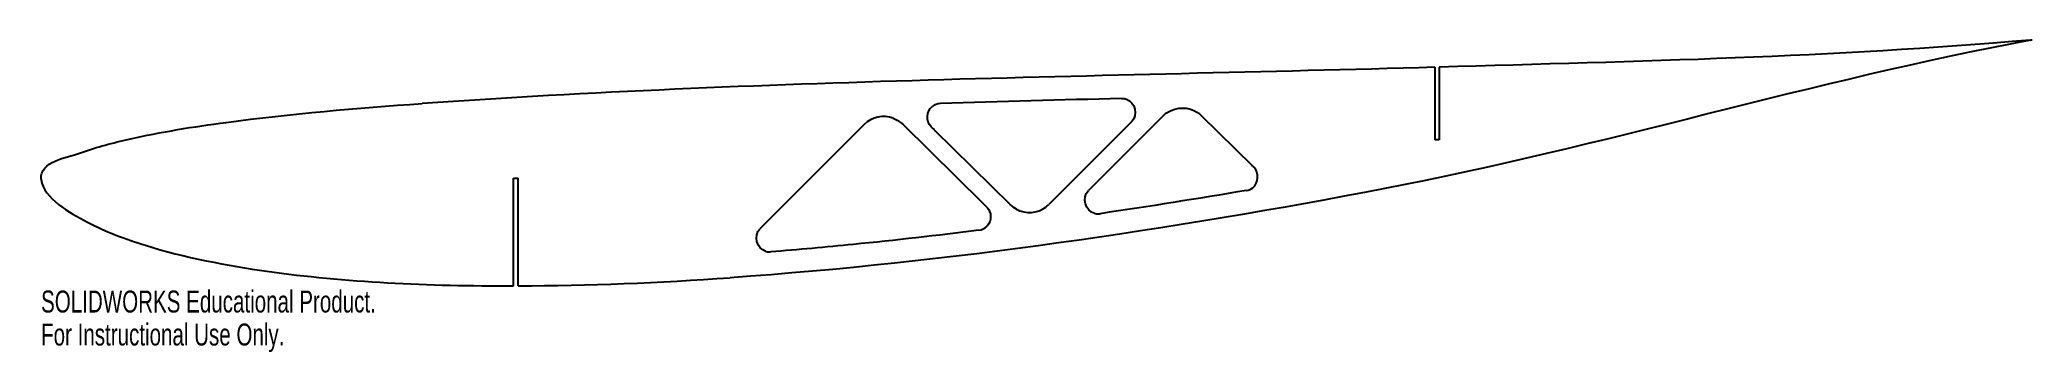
# Model space of a CAD drawing. Header units: millimetres. Extents: x 1 to 439, y -46 to 23.
import ezdxf

# ---------------------------------------------------------------- set-up
doc = ezdxf.new("R2010")
doc.units = ezdxf.units.MM
doc.styles.add('SLDTEXTSTYLE0', font='TXT', dxfattribs={"width": 0.7})

msp = doc.modelspace()

# ---------------------------------------------------------------- linework, layer by layer
at = {"color": 7, "linetype": 'Continuous', "lineweight": 25}
for p, q in [((438.71, 22.82), (439.1, 22.89)), ((307.61, 16.87), (307.61, 0.93)), ((308.61, 16.9), (308.61, 0.93)), ((240.9, 4.91), (222.64, -13.32)), ((247.82, 6.17), (231.37, -10.25)), ((256.27, 6.21), (267.39, -4.72)), ((181.95, 4.21), (159.07, -18.62)), ((190.5, 4.33), (208.13, -12.99)), ((197.41, 3.14), (214.18, -13.34)), ((308.61, 0.93), (307.61, 0.93)), ((104.86, -31.2), (104.86, -7.49)), ((104.86, -7.49), (105.86, -7.49)), ((105.86, -31.19), (105.86, -7.49))]:
    msp.add_line(p, q, dxfattribs=at)
for points, knots in [([(438.71, 22.81), (390.98, 13.93), (344.32, -0.68), (248.95, -18.93), (200.87, -26.03), (152.5, -29.41)], [0, 0, 0, 0, 0.5, 0.5, 1, 1, 1, 1]), ([(0.86, -7.71), (0.59, -3.78), (6.37, -3.05), (13.2, -0.64), (16.71, 0.26), (27.31, 2.68), (34.43, 3.79), (55.93, 6.68), (70.32, 7.88), (84.72, 8.89)], [0, 0, 0, 0, 0.125, 0.125, 0.25, 0.25, 0.5, 0.5, 1, 1, 1, 1]), ([(0.88, -7.83), (1.44, -12.01), (7.07, -15.05), (15.02, -19.27), (19.58, -20.95), (32.36, -24.94), (41.97, -26.76), (67.72, -30.39), (86.13, -31.23), (104.86, -31.2)], [0, 0, 0, 0, 0.125, 0.125, 0.25, 0.25, 0.5, 0.5, 1, 1, 1, 1])]:
    msp.add_open_spline(points, degree=3, knots=knots, dxfattribs=at)
for points in [[(438.73, 22.85), (395.48, 19.05), (352.02, 18.15), (308.61, 16.9)], [(438.73, 22.85), (438.85, 22.87), (438.97, 22.88), (439.1, 22.89)], [(307.61, 16.87), (233.37, 14.74), (158.79, 14.06), (84.72, 8.89)], [(198.81, 8.9), (198.15, 8.88), (197.51, 8.64), (197, 8.23)], [(238.69, 10.02), (225.42, 9.66), (212.07, 9.29), (198.81, 8.9)], [(238.69, 10.02), (239.06, 10.03), (239.42, 9.97), (239.77, 9.85)], [(239.77, 9.85), (241.67, 9.19), (242.33, 6.33), (240.9, 4.91)], [(188.42, 5.67), (186.28, 6.49), (183.68, 5.94), (182.05, 4.32)], [(188.42, 5.67), (189.2, 5.37), (189.91, 4.91), (190.5, 4.33)], [(196.77, 3.78), (195.57, 4.96), (195.69, 7.19), (197, 8.23)], [(248.84, 6.99), (248.47, 6.75), (248.13, 6.48), (247.82, 6.17)], [(248.84, 6.99), (250.78, 8.23), (253.45, 8.21), (255.37, 6.94)], [(255.37, 6.94), (255.69, 6.72), (256, 6.48), (256.27, 6.21)], [(182.05, 4.32), (182.02, 4.28), (181.98, 4.25), (181.95, 4.21)], [(197.41, 3.14), (197.19, 3.35), (196.98, 3.57), (196.77, 3.78)], [(0.86, -7.71), (0.87, -7.74), (0.87, -7.78), (0.87, -7.82)], [(0.87, -7.82), (0.88, -7.82), (0.88, -7.82), (0.88, -7.83)], [(267.81, -5.13), (267.67, -4.99), (267.53, -4.85), (267.39, -4.72)], [(267.54, -9.61), (268.88, -8.57), (269.01, -6.32), (267.81, -5.13)], [(209.02, -13.88), (208.73, -13.58), (208.43, -13.28), (208.13, -12.99)], [(232.81, -15.28), (230.73, -14.8), (229.86, -11.76), (231.37, -10.25)], [(266.18, -10.21), (255.45, -12.03), (244.68, -13.74), (233.94, -15.32)], [(266.18, -10.21), (266.68, -10.13), (267.15, -9.92), (267.54, -9.61)], [(209.02, -13.88), (210.12, -14.97), (210.14, -16.96), (209.06, -18.07)], [(215.53, -14.35), (215.04, -14.08), (214.58, -13.74), (214.18, -13.34)], [(215.53, -14.35), (217.54, -15.44), (220.18, -15.24), (222, -13.87)], [(222, -13.87), (222.22, -13.7), (222.44, -13.52), (222.64, -13.32)], [(232.81, -15.28), (233.18, -15.36), (233.56, -15.38), (233.94, -15.32)], [(160.39, -23.62), (158.38, -23.06), (157.6, -20.09), (159.07, -18.62)], [(207.26, -18.97), (198.09, -20.12), (188.9, -21.16), (179.65, -22.08)], [(207.26, -18.97), (207.94, -18.89), (208.59, -18.56), (209.06, -18.07)], [(160.39, -23.62), (160.73, -23.71), (161.09, -23.75), (161.44, -23.72)], [(179.65, -22.08), (173.59, -22.68), (167.51, -23.23), (161.44, -23.72)], [(105.86, -31.19), (121.42, -31.13), (136.98, -30.49), (152.5, -29.41)]]:
    msp.add_open_spline(points, degree=3, dxfattribs=at)

# ---------------------------------------------------------------- texts
at = {"color": 7, "linetype": 'Continuous', "char_height": 4.8336, "attachment_point": 1, "style": 'SLDTEXTSTYLE0'}
for s, insert in [('SOLIDWORKS Educational Product.', (0.86, -32.22)), ('For Instructional Use Only.', (0.86, -39.47))]:
    msp.add_mtext(s, dxfattribs=dict(at, insert=insert))

doc.saveas('drawing.dxf')
